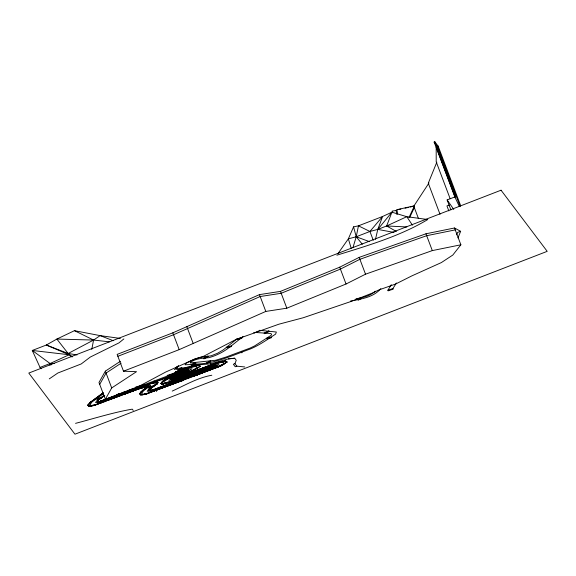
<?xml version="1.0" encoding="UTF-8"?>
<svg xmlns="http://www.w3.org/2000/svg" width="576" height="576" viewBox="0 0 576 576"><rect width="100%" height="100%" fill="white"/><g stroke="black" fill="none" stroke-linecap="round" stroke-linejoin="round"><path stroke-width="0.86" d="M49.99 365.22L50.083 363.514L32.285 350.46L46.31 345.031L56.851 339.062L74.455 330.674L100.152 335.628L120.348 338.436M182.736 371.534L188.345 369.763L182.736 371.534L188.345 369.763L188.719 370.26C179.676 374.818 167.825 375.559 160.862 383.465L161.561 384.415L169.322 382.183L211.716 366.48L215.813 365.184L216.194 365.688L174.182 381.982M104.71 395.287L97.754 400.406L97.618 402.199L133.675 389.045L153.086 382.752L156.758 381.881L157.73 382.687L156.888 383.99L149.364 389.311L148.666 390.607L152.374 390.204L174.442 381.715L152.474 389.995L148.666 390.607L152.374 390.204M196.502 375.178L219.204 366.545L227.023 361.994L226.188 362.354L225.857 361.159L218.606 362.318L171.202 379.843L170.748 379.246L172.786 378.173L181.534 374.954L170.748 379.246L193.594 370.426L200.333 366.242L199.649 365.299L198.137 364.946L187.805 367.718L175.637 371.923L183.197 368.748L181.116 367.942M178.546 377.46L171.202 379.843L215.669 363.168L225.158 360.986L207.202 366.343L178.603 377.28L171.778 379.512L171.439 379.022L171.778 379.512M107.921 400.327L95.904 404.755L121.464 395.251M91.778 349.409L93.578 340.056L100.152 335.628L113.227 340.682M352.987 247.572L356.22 236.772L358.459 225.835L382.572 216.504L391.91 212.191L406.793 216.691L426.902 219.413M200.333 366.242L193.565 370.346M375.466 239.342L377.791 229.406L382.572 216.504L369.929 231.466L356.22 236.772L348.358 238.831L337.889 253.764M101.873 402.667L93.132 405.634L88.726 406.339L96.005 404.755L93.161 405.713M199.332 366.574L198.893 365.126L187.805 367.718L198.166 365.026L199.678 365.378L197.05 365.494L198.137 364.946M105.408 399.377L97.618 402.199L139.745 387.072L99.446 401.767L97.294 401.774L98.237 400.133L97.754 400.406L104.774 395.438M394.099 232.445L377.791 229.406L386.647 225.979L391.91 212.191L377.791 229.406L369.929 231.466L358.459 225.835L353.57 226.858L348.358 238.831L351.209 248.306M244.771 366.955L236.858 366.17L235.267 366.782L233.352 364.255L234.95 363.636L236.254 360.281L234.698 358.222L228.953 358.747L210.233 363.895M456.602 234.857L457.61 232.373L460.649 231.307L457.97 237.938M436.831 162.13L428.285 183.211L440.028 214.294M408.881 217.721L414.511 205.747L396.929 209.693L397.656 214.121M409.867 217.08L414.367 207.504M172.253 373.716L179.755 371.405L180.202 372.938L179.755 371.405C186.948 364.601 201.046 364.781 210.434 363.866M156.888 383.99L158.011 382.514L157.385 383.832L149.364 389.311L149.587 389.678L148.666 390.607L152.503 390.067M139.73 393.775L140.515 394.826L142.416 394.87L146.556 393.905L141.451 394.812L139.73 393.775L143.107 390.139L148.608 386.359L148.349 386.014L137.866 389.117L107.82 400.32L141.35 387.965L148.349 386.014L137.894 389.189L124.87 394.013M102.766 393.314L90.842 402.12L87.847 405.209L90.842 402.12L103.205 392.854M120.391 361.282L105.343 371.146L98.978 382.5L105.437 399.449M99.698 384.408L106.063 373.054L121.111 363.182M111.694 387.95L105.329 399.305L139.306 386.15L165.787 371.988L194.501 359.208L203.126 356.515L235.886 339.516L278.878 324.202L303.257 317.743L351.058 301.464L373.205 292.716L378.518 290.074L395.604 284.04L411.862 275.882L441.353 262.584L452.801 255.053L460.872 244.793L454.522 227.988L425.959 233.791L359.172 257.378L339.696 267.192L280.476 291.384L259.459 294.617L172.836 332.827L117.144 354.391L123.494 371.196L136.526 371.671L111.694 387.95L105.343 371.146M149.947 389.038L149.364 389.311L149.947 389.038L149.249 390.391L149.976 389.117L154.051 385.927M380.866 288.59C373.428 297.418 361.138 299.074 350.438 301.075M396.396 282.974L392.969 288.504L393.206 289.138L388.13 290.851L387.893 290.218L391.32 284.681M173.801 381.96L203.501 371.009L215.798 365.71M428.983 182.966L413.784 206.179L418.493 218.635M209.246 368.784L216.194 365.688L209.369 368.813L183.262 378.526M163.469 380.765L160.891 383.537L162.929 380.916L167.191 378.799L188.719 370.26L166.946 378.828C165.982 379.404 161.878 380.923 161.345 383.386L162.022 384.286L169.654 382.061L162.022 384.286M178.301 365.861L177.638 366.674L178.553 365.868M87.847 405.209L90.166 402.286L90.842 402.12L90.166 402.286M226.188 362.354L221.083 365.702L192.672 376.574L222.012 365.458L227.023 361.994M187.805 367.718L188.057 367.351L175.874 372.002L177.178 373.723L187.661 370.015L187.956 370.404M148.608 386.359L140.544 392.386L145.728 388.044L148.608 386.359C145.246 388.001 141.566 390.506 139.759 393.854L140.544 394.898L146.556 393.905L142.387 394.798M123.862 338.926L118.944 342.893L90.302 357.055L81.202 363.967L57.881 372.996L49.27 378.878M236.923 338.962L237.161 339.588L241.862 338.263L241.625 337.63L236.923 338.962L223.222 349.906L217.469 353.29L211.14 355.795L200.318 357.264M230.666 346.385C224.251 351.554 216.749 355.565 208.764 357.696C202.349 358.229 195.473 358.495 190.13 362.578L190.382 362.959L215.741 360.245L225.922 357.091L250.15 348.062L254.678 345.888L271.296 335.16L271.577 334.051L270.367 333.482L254.722 332.417M231.322 345.859L231.559 346.493L226.858 347.825L226.62 347.191L231.322 345.859L243.007 336.528M375.257 291.175C370.066 296.194 362.844 297.59 356.011 298.771M116.95 394.56L119.383 393.545M172.786 378.173L170.748 379.246M90.194 402.358L103.126 392.832M103.68 393.494L92.081 401.911L89.971 404.755L91.454 405.497L95.926 404.446L138.636 388.498L147.197 385.79L150.876 385.445L143.69 390.65L141.581 393.502L143.064 394.243L147.535 393.192L215.892 367.668L223.38 363.895L223.74 362.398L222.977 362.095L218.981 362.858L215.078 364.068L172.505 379.966L168.847 380.354L172.102 378.166C180.209 374.35 190.022 373.061 197.05 367.337L196.877 366.574L196.114 366.271L188.222 368.244L145.649 384.142L135.619 387.13M103.99 395.352L97.222 400.27L95.544 402.53L98.69 402.437L139.716 387.122L150.487 383.717L156.686 382.738L156.802 383.227L148.831 389.009L147.154 391.277L150.3 391.183L215.69 366.768L218.945 364.572L215.28 364.968L172.714 380.866L164.815 382.838L164.052 382.536L163.879 381.773C170.906 376.049 180.727 374.76 188.827 370.944L192.089 368.755L188.424 369.144L144.569 385.524L129.118 389.952M97.754 400.406L104.299 395.69M176.256 367.279L177.89 366.674L175.831 368.813L178.387 369.929L181.145 367.942L175.831 368.813L174.254 369.554M118.447 394.243C131.278 389.815 144.065 384.998 157.27 382.082L158.04 382.594M176.321 373.896L180.137 372.542L176.587 373.378M157.356 383.76L153.684 385.999L154.022 385.848M224.266 363.96L216.454 367.776M130.781 389.974L131.544 389.736M155.988 381.881L155.506 382.154L157.565 381.967L155.988 381.881L144.821 385.459L145.836 385.02M175.558 367.985L177.89 366.674L175.493 367.798M427.774 219.528C399.643 236.362 367.949 245.534 336.888 255.182M193.075 365.738L198.626 364.759M221.573 361.548L215.698 363.247L188.798 373.327M225.158 360.986L224.035 361.462L225.785 361.814L226.584 361.411L227.052 362.066M191.254 364.514L195.394 362.426L195.869 363.686L191.729 365.782L191.254 364.514L185.004 364.774L185.825 363.449L187.934 362.239L194.105 359.266L199.49 357.458M191.491 365.148L195.631 363.06M123.494 371.196L179.186 349.632L265.81 311.422L286.826 308.189L346.046 284.004L365.522 274.19L432.31 250.596L460.872 244.793M228.953 358.747L228.578 358.934L234.698 358.222M154.901 382.003L167.911 377.604L180.137 372.542L176.76 373.608M396.367 231.458L386.647 225.979L406.793 216.691L412.423 225.151M109.325 341.82L93.578 340.056L56.851 339.062L69.134 354.758L50.083 363.514L40.025 367.402L32.285 350.46L69.134 354.758L71.971 356.926M258.811 330.883L254.11 332.993L253.865 332.359M88.726 406.339L93.42 405.533L88.754 406.418L87.818 405.13M172.217 391.097C185.162 385.2 197.554 377.784 211.817 375.235M175.579 374.177L179.122 372.931M196.762 373.464L203.544 371.066M202.572 369.922L211.687 366.552L181.793 377.762M225.785 361.814L226.613 361.483L225.13 360.907M459.288 206.366L454.86 196.942L434.131 142.07L434.844 141.79L438.178 146.196L460.598 205.531M434.131 142.07L437.458 146.477L438.178 146.196L438.178 147.953M450.914 209.93L447.134 199.93L455.58 196.661L434.844 141.79M449.33 204.991L446.947 205.913L448.834 210.91M117.864 356.299L173.556 334.728L260.179 296.525L281.189 293.285L340.416 269.1L359.892 259.286L426.679 235.699L455.242 229.889M97.618 402.199L98.1 401.926M188.086 367.423L175.81 371.945M179.748 372.78L182.894 371.599M181.303 375.098L193.63 370.274M153.9 391.104L146.203 394.092L200.182 373.831M124.769 394.063L137.866 389.117L148.349 386.014M198.706 365.738L199.678 365.378M211.716 366.48L215.813 365.184L202.543 369.842M173.534 380.678L179.035 378.684L169.322 382.183L184.291 376.999M437.443 146.455L438.178 146.196M144.792 385.38L154.915 382.003M183.463 372.499L177.286 374.616M184.262 376.92L178.949 378.821M127.634 391.097L139.752 387.079L137.326 387.547M387.893 290.218L392.969 288.504M140.544 392.386L140.962 392.249L140.119 393.041L140.162 393.732M167.119 375.43L179.755 371.405M175.86 372.031L180.115 370.699M161.532 384.343L169.351 382.262M181.145 367.942L184.975 367.754M75.55 423.353C94.442 418.428 113.033 412.474 132.264 409.147L133.243 410.443M178.387 369.929L183.197 368.748M400.882 209.095L396.929 209.693M405.072 208.159L408.42 207.41M410.098 207.036L413.446 206.28M140.933 394.747L140.544 394.898M194.825 364.133C214.452 364.032 232.243 355.464 250.337 348.97C259.43 345.204 267.444 339.444 275.638 334.087L276.343 332.014L259.43 330.307M150.574 383.033L152.244 382.946M54.526 363.578L50.083 363.514L51.192 364.867M214.51 366.595L214.128 366.66M386.647 225.979L406.814 226.937M77.018 354.91L68.17 353.477L46.31 345.031L69.134 354.758M353.57 226.858L356.22 236.772L369.511 241.654M74.455 330.674L93.578 340.056L68.17 353.477L72.281 356.789M454.522 227.988L460.649 231.307M123.905 392.364L123.523 392.105L123.646 392.458M356.22 236.772L362.304 244.224M40.025 367.402L41.112 368.755M234.95 363.636L236.858 366.17M215.482 365.299L215.827 365.789M88.243 405.108L89.114 406.26M447.134 199.93L453.773 209.434M369.929 231.466L373.277 240.278M437.458 146.477L460.195 206.647M436.493 147.744L455.126 197.05M450.151 198.706L436.212 161.813L436.183 146.909M425.959 233.791L432.31 250.596M359.172 257.378L365.522 274.19M339.696 267.192L346.046 284.004M280.476 291.384L286.826 308.189M259.459 294.617L265.81 311.422M186.746 326.419L193.097 343.224M172.836 332.827L179.186 349.632M156.168 389.714L156.377 390.607M392.494 212.796L392.177 211.09L396.706 210.398L396.173 210.751L396.749 214.294M99.418 401.695L99.007 402.062L99.418 401.695M183.146 380.261L153.806 391.097L183.146 380.261M150.782 390.456L150.43 390.715L150.782 390.456M361.195 297.662L357.991 299.599L358.229 300.233L361.44 298.296L361.195 297.662M207.806 356.155L203.674 358.243L203.911 358.877L208.051 356.782L207.806 356.155M210.578 360.799L206.438 362.887L206.676 363.521L210.816 361.426L210.578 360.799M268.855 330.948L264.154 333.058L264.391 333.691L269.093 331.582L268.855 330.948M501.048 190.202L28.8 373.068L74.952 434.21L547.2 251.345L501.048 190.202M197.834 368.014L197.294 368.201L197.834 368.014M221.983 365.386L221.083 365.702L221.983 365.386M101.174 397.404L96.631 398.606L96.869 399.24L101.412 398.03L101.174 397.404M152.784 386.143L148.241 387.353L148.486 387.979L153.022 386.777L152.784 386.143M270.994 337.19L266.645 338.256L266.89 338.89L271.231 337.817L270.994 337.19M241.668 351.943L241.43 351.317L241.855 352.85L241.668 351.943M206.856 367.862L206.618 367.229L207.058 368.762L206.856 367.862M207.461 370.562L207.223 369.929L207.662 371.455L207.461 370.562M180.605 374.738L180.367 374.105L180.806 375.638L180.605 374.738M181.21 377.438L180.972 376.805L181.411 378.338L181.21 377.438M181.814 380.138L181.577 379.505L182.016 381.031L181.814 380.138M154.354 381.614L154.109 380.981L154.555 382.514L154.354 381.614M156.413 390.341L155.93 389.081L156.614 391.241L156.413 390.341M130.205 391.392L129.967 390.758L130.406 392.292L130.205 391.392M104.558 400.968L104.321 400.334L104.76 401.868L104.558 400.968"/></g></svg>
